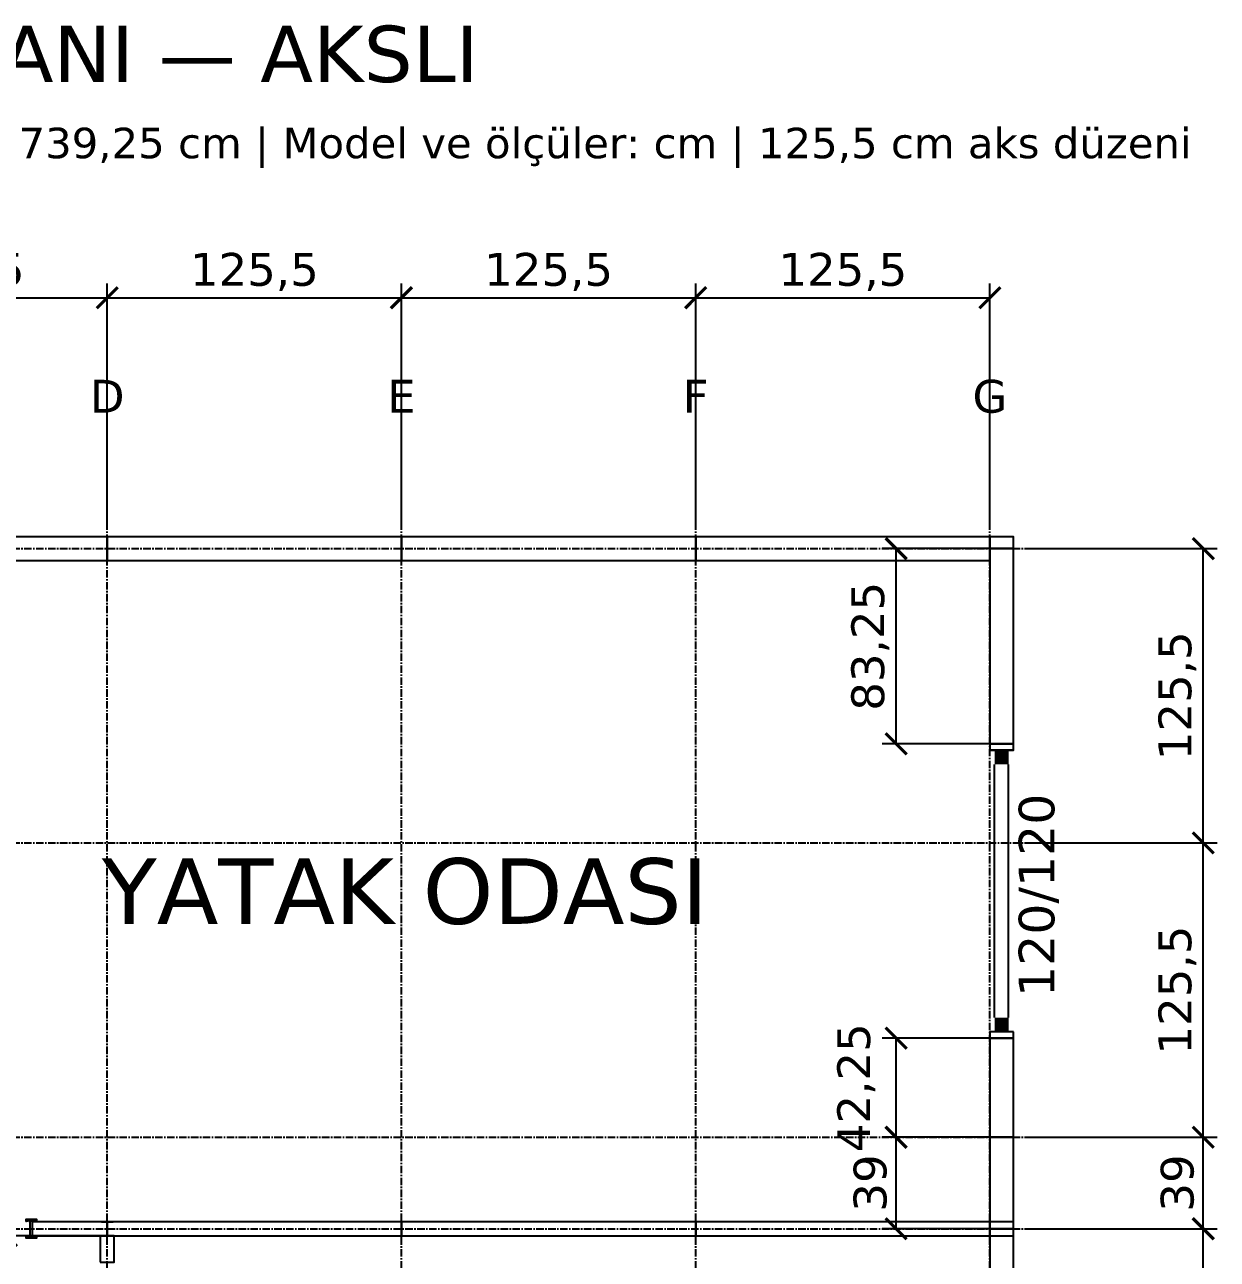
# Model space of a CAD drawing. Header units: centimetres. Extents: x -135 to 4159, y -1445 to 1077.
# Drawn here: x 351 to 860, y 431 to 958 of the extents above; entities that cross this region are included whole.
import ezdxf
from ezdxf.enums import TextEntityAlignment as Align

# ---------------------------------------------------------------- set-up
doc = ezdxf.new("R2010")
doc.units = ezdxf.units.CM
doc.linetypes.add('CENTER', pattern=[5.08, 3.175, -0.635, 0.635, -0.635])
for name, color, linetype in [('AKS', 4, 'CENTER'), ('AKS_YAZI', 4, 'Continuous'), ('DIS_DUVAR_100', 30, 'Continuous'), ('DIS_UCLU_H_100', 3, 'Continuous'), ('IC_DUVAR_60', 30, 'Continuous'), ('IC_KAPILAR', 7, 'Continuous'), ('IC_UCLU_H_60', 3, 'Continuous'), ('KOSE_PROFIL_100', 8, 'Continuous'), ('ODA_ADLARI', 7, 'Continuous'), ('OLCULER', 7, 'Continuous'), ('OZEL_PANEL_OLCU_CM', 3, 'Continuous'), ('PENCERE', 10, 'Continuous')]:
    doc.layers.add(name, color=color, linetype=linetype)
doc.styles.add('PORTMAN', font='DejaVuSans.ttf')
doc.styles.get("Standard").update_dxf_attribs({"font": 'DejaVuSans.ttf'})
doc.dimstyles.new('PORTMAN', dxfattribs={"dimtxt": 14, "dimasz": 9, "dimexe": 6, "dimexo": 5, "dimgap": 4, "dimtad": 1, "dimtxsty": 'PORTMAN', "dimblk": 'ARCHTICK', "dimcen": 2.5, "dimazin": 3, "dimtfac": 0.5, "dimtmove": 2, "dimatfit": 3})

# ---------------------------------------------------------------- blocks, each defined once
blk = doc.blocks.new('BOM_D01_1255p0_DIS_DOLU')
blk.add_lwpolyline([(0, 0), (10, 0), (10, 125.5), (0, 125.5)], close=True)
blk = doc.blocks.new('kaynak-ic-kapi')
at = {"color": 133, "linetype": 'Continuous', "lineweight": 25, "true_color": 0x6ec1dd}
for p, q in [((54247.47, 7919.88), (54248.32, 7919.88)), ((54248.32, 7919.59), (54247.47, 7919.59)), ((54248.6, 7919.88), (54248.04, 7919.03)), ((54248.32, 7919.31), (54248.04, 7919.59)), ((54248.32, 7919.88), (54248.32, 7919.59)), ((54248.32, 7919.31), (54248.6, 7919.31)), ((54248.32, 7919.03), (54248.6, 7919.31)), ((54249.16, 7919.03), (54248.6, 7919.88)), ((54248.6, 7919.88), (54248.6, 7919.59)), ((54248.6, 7919.88), (54248.88, 7919.88)), ((54248.6, 7919.59), (54248.88, 7919.03)), ((54249.16, 7919.88), (54248.88, 7919.59)), ((54248.88, 7919.88), (54249.45, 7919.03)), ((54249.73, 7919.59), (54248.88, 7919.59)), ((54249.16, 7919.03), (54248.88, 7919.03)), ((54249.16, 7919.88), (54249.16, 7919.88)), ((54249.16, 7919.03), (54249.73, 7919.59)), ((54249.16, 7919.03), (54249.45, 7919.03)), ((54250.01, 7919.88), (54249.45, 7919.03)), ((54250.01, 7919.88), (54249.73, 7919.59)), ((54249.73, 7919.31), (54249.73, 7919.59)), ((54249.73, 7919.31), (54250.01, 7919.31)), ((54249.73, 7919.03), (54250.01, 7919.31)), ((54250.57, 7919.03), (54250.01, 7919.88)), ((54250.01, 7919.88), (54250.01, 7919.88)), ((54250.01, 7919.88), (54250.01, 7919.59)), ((54250.01, 7919.88), (54250.29, 7919.88)), ((54250.01, 7919.59), (54250.29, 7919.03)), ((54250.29, 7919.88), (54250.86, 7919.03)), ((54250.29, 7912.83), (54250.29, 7919.03)), ((54250.57, 7919.88), (54250.57, 7919.88)), ((54250.57, 7919.88), (54250.57, 7919.59)), ((54251.42, 7919.59), (54250.57, 7919.59)), ((54250.57, 7919.03), (54250.57, 7919.03)), ((54250.57, 7919.03), (54250.86, 7919.03)), ((54250.86, 7919.03), (54251.14, 7919.59)), ((54251.7, 7919.88), (54251.14, 7919.03)), ((54251.42, 7919.31), (54251.14, 7919.59)), ((54251.42, 7919.88), (54251.42, 7919.88)), ((54251.42, 7919.88), (54251.42, 7919.59)), ((54251.7, 7919.88), (54251.42, 7919.59)), ((54251.42, 7919.59), (54251.98, 7919.03)), ((54251.42, 7919.31), (54251.7, 7919.31)), ((54251.42, 7919.03), (54251.7, 7919.31)), ((54252.27, 7919.03), (54251.7, 7919.88)), ((54251.7, 7919.88), (54252.27, 7919.88)), ((54251.7, 7919.88), (54251.98, 7919.88)), ((54251.98, 7919.88), (54251.98, 7919.88)), ((54251.98, 7919.88), (54251.98, 7919.59)), ((54251.98, 7919.88), (54252.27, 7919.03)), ((54252.27, 7919.59), (54251.98, 7919.59)), ((54251.98, 7919.03), (54251.98, 7919.03)), ((54251.98, 7919.03), (54252.27, 7919.03)), ((54252.27, 7919.03), (54252.27, 7919.03)), ((54248.32, 7912.26), (54247.47, 7912.26)), ((54247.47, 7911.98), (54248.32, 7911.98)), ((54248.6, 7911.98), (54248.04, 7912.83)), ((54248.32, 7912.26), (54248.04, 7912.26)), ((54248.32, 7912.83), (54248.6, 7912.26)), ((54248.32, 7912.26), (54248.32, 7911.98)), ((54248.32, 7912.26), (54248.6, 7912.26)), ((54249.16, 7912.83), (54248.6, 7911.98)), ((54248.6, 7912.26), (54248.88, 7912.83)), ((54249.16, 7912.83), (54248.88, 7912.83)), ((54248.88, 7911.98), (54249.45, 7912.83)), ((54249.16, 7911.98), (54248.88, 7912.26)), ((54249.73, 7912.26), (54248.88, 7912.26)), ((54249.16, 7912.83), (54249.45, 7912.83)), ((54249.16, 7912.83), (54249.73, 7912.26)), ((54249.16, 7911.98), (54249.16, 7911.98)), ((54250.01, 7911.98), (54249.45, 7912.83)), ((54249.73, 7912.83), (54250.01, 7912.26)), ((54250.01, 7911.98), (54249.73, 7912.26)), ((54249.73, 7912.26), (54249.73, 7912.26)), ((54249.73, 7912.26), (54250.01, 7912.26)), ((54250.57, 7912.83), (54250.01, 7911.98)), ((54250.01, 7912.26), (54250.29, 7912.83)), ((54250.01, 7911.98), (54250.01, 7912.26)), ((54250.01, 7911.98), (54250.01, 7911.98)), ((54250.01, 7911.98), (54250.29, 7911.98)), ((54250.29, 7911.98), (54250.86, 7912.83)), ((54250.57, 7912.83), (54250.57, 7912.83)), ((54250.57, 7912.83), (54250.86, 7912.83)), ((54250.57, 7911.98), (54250.57, 7912.26)), ((54251.42, 7912.26), (54250.57, 7912.26)), ((54250.57, 7911.98), (54250.57, 7911.98)), ((54250.86, 7912.83), (54251.14, 7912.26)), ((54251.7, 7911.98), (54251.14, 7912.83)), ((54251.42, 7912.26), (54251.14, 7912.26)), ((54251.42, 7912.26), (54251.98, 7912.83)), ((54251.42, 7912.83), (54251.7, 7912.26)), ((54251.42, 7911.98), (54251.42, 7912.26)), ((54251.7, 7911.98), (54251.42, 7912.26)), ((54251.42, 7912.26), (54251.7, 7912.26)), ((54251.42, 7911.98), (54251.42, 7911.98)), ((54252.27, 7912.83), (54251.7, 7911.98)), ((54251.7, 7911.98), (54252.27, 7911.98)), ((54251.7, 7911.98), (54251.98, 7911.98)), ((54251.98, 7912.83), (54251.98, 7912.83)), ((54251.98, 7912.83), (54252.27, 7912.83)), ((54251.98, 7911.98), (54252.27, 7912.83)), ((54251.98, 7911.98), (54251.98, 7912.26)), ((54252.27, 7912.26), (54251.98, 7912.26)), ((54251.98, 7911.98), (54251.98, 7911.98)), ((54252.27, 7912.83), (54252.27, 7912.83))]:
    blk.add_line(p, q, dxfattribs=at)
for points in [[(54247.47, 7919.03), (54247.47, 7919.88), (54252.27, 7919.88), (54252.27, 7919.03)], [(54248.6, 7919.88), (54250.01, 7919.88), (54251.42, 7919.88)], [(54248.6, 7912.26), (54248.6, 7911.98), (54248.88, 7911.98)], [(54248.6, 7911.98), (54250.01, 7911.98), (54251.42, 7911.98)]]:
    blk.add_lwpolyline(points, dxfattribs=at)
blk.add_lwpolyline([(54247.47, 7912.83), (54252.27, 7912.83), (54252.27, 7911.98), (54247.47, 7911.98)], close=True, dxfattribs=at)
blk = doc.blocks.new('BOM_K01_IC_KAPI_ACIKLIK820')
at = {"layer": 'IC_KAPILAR'}
blk.add_blockref('kaynak-ic-kapi', (0, 0), dxfattribs=at)
blk = doc.blocks.new('BOM_I11_1255p0_IC_K01_SOL_ALT_KAYM102p5')
blk.add_lwpolyline([(0, 93.5), (6, 93.5), (6, 125.5), (0, 125.5)], close=True)
at = {"layer": 'IC_KAPILAR', "xscale": -1, "rotation": 90}
blk.add_blockref('BOM_K01_IC_KAPI_ACIKLIK820', (7918.93, 54342.969), dxfattribs=at)
blk = doc.blocks.new('BOM_I01_1255p0_IC_DOLU')
blk.add_lwpolyline([(0, 0), (6, 0), (6, 125.5), (0, 125.5)], close=True)
blk = doc.blocks.new('BOM_I04_1225p0_IC_K01_SAG_UST')
blk.add_lwpolyline([(0, 111.25), (6, 111.25), (6, 122.5), (0, 122.5)], close=True)
blk = doc.blocks.new('BOM_D10_390p0_DIS_DOLU')
blk.add_lwpolyline([(0, 0), (10, 0), (10, 39), (0, 39)], close=True)
blk = doc.blocks.new('BOM_D11_422p5_DIS_DOLU')
blk.add_lwpolyline([(0, 0), (10, 0), (10, 42.25), (0, 42.25)], close=True)
blk = doc.blocks.new('kaynak-pencere-120120')
at = {"layer": 'PENCERE', "color": 1}
for p, q in [((53387.01, 8192.86), (53397.01, 8192.86)), ((53389.01, 8186.86), (53389.01, 8078.86)), ((53395.01, 8186.86), (53395.01, 8078.86)), ((53387.01, 8072.86), (53397.01, 8072.86))]:
    blk.add_line(p, q, dxfattribs=at)
for points in [[(53389.01, 8192.86), (53389.01, 8186.86), (53395.01, 8192.86), (53395.01, 8186.86)], [(53389.01, 8072.86), (53389.01, 8078.86), (53395.01, 8072.86), (53395.01, 8078.86)]]:
    blk.add_solid(points, dxfattribs=at)
at = {"layer": 'PENCERE', "color": 0, "lineweight": 25}
blk.add_text('120/120', height=15.217, rotation=270, dxfattribs=at).set_placement((53369.52, 8178.03))
blk = doc.blocks.new('BOM_P01_PENCERE_1200x1200')
at = {"layer": 'PENCERE'}
blk.add_blockref('kaynak-pencere-120120', (0, 0), dxfattribs=at)
blk = doc.blocks.new('BOM_D02_1255p0_DIS_P01')
for points in [[(0, 122.75), (10, 122.75), (10, 125.5), (0, 125.5)], [(0, 0), (10, 0), (10, 2.75), (0, 2.75)]]:
    blk.add_lwpolyline(points, close=True)
at = {"layer": 'PENCERE'}
blk.add_blockref('BOM_P01_PENCERE_1200x1200', (-53387.006, -8070.111), dxfattribs=at)
blk = doc.blocks.new('BOM_D12_832p5_DIS_DOLU')
blk.add_lwpolyline([(0, 0), (10, 0), (10, 83.25), (0, 83.25)], close=True)
blk = doc.blocks.new('BOM_B02_DIS_KOSE_100x50')
blk.add_lwpolyline([(0, 0), (10, 0), (10, 5), (0, 5)], close=True)
blk = doc.blocks.new('BOM_B05_UCLU_H_DIS_100x60')
blk.add_lwpolyline([(-5, -3), (5, -3), (5, 3), (-5, 3)], close=True)
blk = doc.blocks.new('BOM_B03_UCLU_H_60')
for p, q in [((-3, -2.5), (-3, 2.5)), ((3, 0), (-3, 0)), ((-3, 0), (-3, -2.5)), ((5.5, 3), (3, 3)), ((3, 3), (3, -3)), ((3, -2.5), (3, 2.5)), ((3, -2.5), (3, 0)), ((3, -3), (5.5, -3))]:
    blk.add_line(p, q)
blk = doc.blocks.new('_ARCHTICK')
at = {"color": 0, "linetype": 'BYBLOCK', "const_width": 0.15}
blk.add_lwpolyline([(-0.5, -0.5), (0.5, 0.5)], dxfattribs=at)

msp = doc.modelspace()

# ---------------------------------------------------------------- linework, layer by layer
at = {"layer": 'AKS'}
for p, q in [((386.5, -35), (386.5, 780.25)), ((512, -35), (512, 780.25)), ((637.5, -35), (637.5, 780.25)), ((763, -35), (763, 780.25)), ((-35, 734.25), (808, 734.25)), ((-35, 608.75), (808, 608.75)), ((-35, 483.25), (808, 483.25)), ((-35, 444.25), (808, 444.25))]:
    msp.add_line(p, q, dxfattribs=at)

# ---------------------------------------------------------------- block references
at = {"layer": 'DIS_DUVAR_100'}
for name, p, rotation in [('BOM_D01_1255p0_DIS_DOLU', (261, 739.25), 270), ('BOM_D01_1255p0_DIS_DOLU', (386.5, 739.25), 270), ('BOM_D01_1255p0_DIS_DOLU', (512, 739.25), 270), ('BOM_D01_1255p0_DIS_DOLU', (637.5, 739.25), 270), ('BOM_D02_1255p0_DIS_P01', (773, 651), 180)]:
    msp.add_blockref(name, p, dxfattribs=dict(at, rotation=rotation))
for name, p in [('BOM_D12_832p5_DIS_DOLU', (763, 651)), ('BOM_D11_422p5_DIS_DOLU', (763, 483.25)), ('BOM_D10_390p0_DIS_DOLU', (763, 444.25)), ('BOM_D01_1255p0_DIS_DOLU', (763, 318.75))]:
    msp.add_blockref(name, p, dxfattribs=at)
at = {"layer": 'DIS_UCLU_H_100', "rotation": 180}
msp.add_blockref('BOM_B05_UCLU_H_DIS_100x60', (768, 444.25), dxfattribs=at)
at = {"layer": 'IC_DUVAR_60', "rotation": 270}
for name, p in [('BOM_I11_1255p0_IC_K01_SOL_ALT_KAYM102p5', (261, 447.25)), ('BOM_I01_1255p0_IC_DOLU', (386.5, 447.25)), ('BOM_I01_1255p0_IC_DOLU', (512, 447.25)), ('BOM_I01_1255p0_IC_DOLU', (637.5, 447.25))]:
    msp.add_blockref(name, p, dxfattribs=at)
at = {"layer": 'IC_DUVAR_60'}
msp.add_blockref('BOM_I04_1225p0_IC_K01_SAG_UST', (383.5, 318.75), dxfattribs=at)
at = {"layer": 'IC_UCLU_H_60', "rotation": 270}
msp.add_blockref('BOM_B03_UCLU_H_60', (386.5, 444.25), dxfattribs=at)
at = {"layer": 'KOSE_PROFIL_100'}
msp.add_blockref('BOM_B02_DIS_KOSE_100x50', (763, 734.25), dxfattribs=at)

# ---------------------------------------------------------------- texts
at = {"layer": 'AKS_YAZI', "style": 'PORTMAN'}
for s, p in [('D', (386.5, 799.25)), ('E', (512, 799.25)), ('F', (637.5, 799.25)), ('G', (763, 799.25))]:
    msp.add_text(s, height=14, dxfattribs=at).set_placement(p, align=Align.MIDDLE_CENTER)
at = {"layer": 'ODA_ADLARI', "style": 'PORTMAN'}
for s, height, p in [('KAT PLANI — AKSLI', 24, (386.5, 945.25)), ('PK-02 | 6 PANO x 5 PANO + 101,75 cm | 773 × 739,25 cm | Model ve ölçüler: cm | 125,5 cm aks düzeni', 13, (386.5, 907.25)), ('YATAK ODASI', 28, (513.5, 588.25))]:
    msp.add_text(s, height=height, dxfattribs=at).set_placement(p, align=Align.MIDDLE_CENTER)

# ---------------------------------------------------------------- dimensions: what is measured, and where the dimension line sits
at = {"layer": 'OLCULER'}
for base, p1, p2 in [((261, 841.25), (261, 739.25), (386.5, 739.25)), ((386.5, 841.25), (386.5, 739.25), (512, 739.25)), ((512, 841.25), (512, 739.25), (637.5, 739.25)), ((637.5, 841.25), (637.5, 739.25), (763, 739.25))]:
    msp.add_linear_dim(base=base, p1=p1, p2=p2, dimstyle='PORTMAN', override={"dimtxt": 14, "dimasz": 9, "dimexe": 6, "dimexo": 5, "dimdec": 2, "dimzin": 8, "dimdsep": 44}, dxfattribs=at).render()
for base, p1, p2 in [((854, 608.75), (773, 608.75), (773, 734.25)), ((854, 483.25), (773, 483.25), (773, 608.75)), ((854, 444.25), (773, 444.25), (773, 483.25)), ((854, 357.75), (773, 357.75), (773, 444.25))]:
    msp.add_linear_dim(base=base, p1=p1, p2=p2, angle=90, dimstyle='PORTMAN', override={"dimtxt": 14, "dimasz": 9, "dimexe": 6, "dimexo": 5, "dimdec": 2, "dimzin": 8, "dimdsep": 44}, dxfattribs=at).render()
at = {"layer": 'OZEL_PANEL_OLCU_CM'}
for base, p1, p2 in [((723, 651), (773, 651), (773, 734.25)), ((723, 483.25), (773, 483.25), (773, 525.5)), ((723, 444.25), (773, 444.25), (773, 483.25)), ((343.5, 318.75), (389.5, 318.75), (389.5, 441.25))]:
    msp.add_linear_dim(base=base, p1=p1, p2=p2, angle=90, dimstyle='PORTMAN', override={"dimtxt": 14, "dimasz": 9, "dimexe": 6, "dimexo": 5, "dimdec": 2, "dimzin": 8, "dimdsep": 44}, dxfattribs=at).render()

doc.saveas('drawing.dxf')
